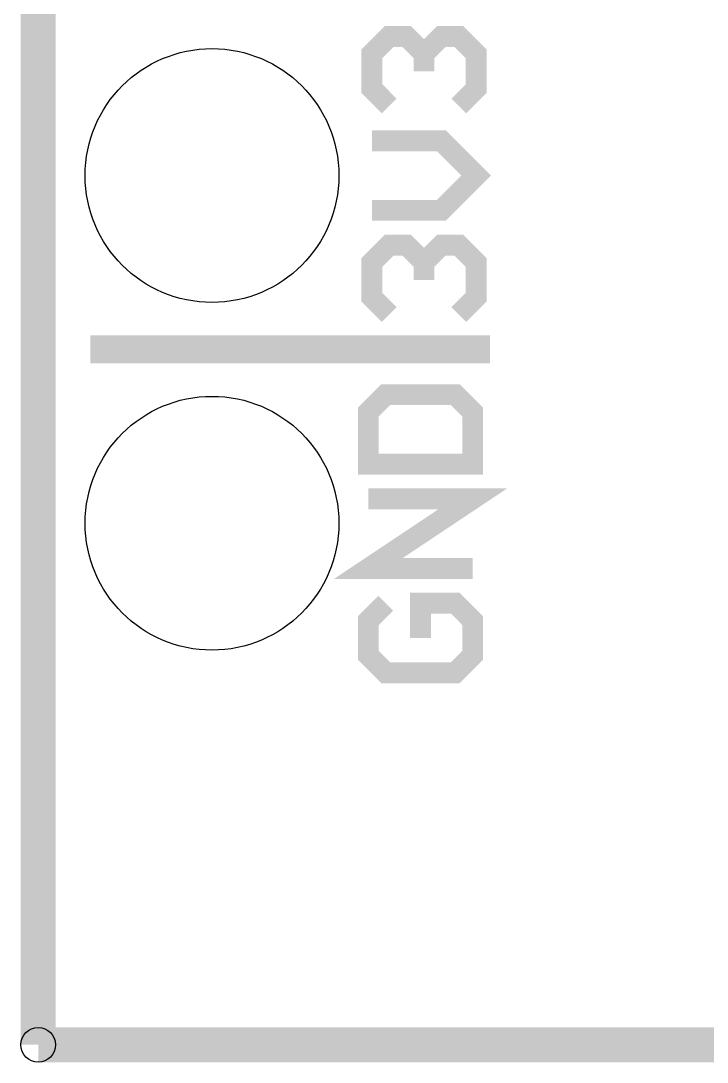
# Model space of a CAD drawing. Extents: x -1.4 to 24.3, y -3.9 to 24.9.
# Drawn here: x -1.4 to 3.62, y -3.94 to 3.67 of the extents above; entities that cross this region are included whole.
import ezdxf

# ---------------------------------------------------------------- set-up
doc = ezdxf.new("R2010")
doc.units = 0
doc.layers.get('0').update_dxf_attribs({"linetype": 'CONTINUOUS'})
for name, color, linetype in [('DAC2_CLICK_V100_GKO', 9, 'CONTINUOUS'), ('DAC2_CLICK_V100_GTO', 11, 'CONTINUOUS'), ('DAC2_CLICK_V100_GTS', 8, 'CONTINUOUS')]:
    doc.layers.add(name, color=color, linetype=linetype)

# ---------------------------------------------------------------- blocks, each defined once
blk = doc.blocks.new('ROUND_11')
blk.add_circle((0, 0), 0.127)
blk = doc.blocks.new('ROUND_44')
blk.add_circle((0, 0), 0.9271)

msp = doc.modelspace()

# ---------------------------------------------------------------- linework, layer by layer
at = {"layer": 'DAC2_CLICK_V100_GKO'}
for points, const_width in [([(-1.27, -3.81), (-1.27, 24.765), (24.13, 24.765)], 0.254), ([(-1.27, -3.81), (-1.27, 24.13)], 0.1524), ([(-1.27, -3.81), (21.59, -3.81), (24.13, -1.27)], 0.254), ([(-1.27, -3.81), (21.59, -3.81)], 0.1524)]:
    msp.add_lwpolyline(points, dxfattribs=dict(at, const_width=const_width))
at = {"layer": 'DAC2_CLICK_V100_GTO'}
for points, const_width in [([(1.2954, 3.048), (1.1684, 3.175), (1.1684, 3.429), (1.2954, 3.556), (1.4224, 3.556), (1.5494, 3.429), (1.5494, 3.302), (1.5494, 3.429), (1.6764, 3.556), (1.8034, 3.556), (1.9304, 3.429), (1.9304, 3.175), (1.8034, 3.048)], 0.1524), ([(1.1684, 2.286), (1.6764, 2.286), (1.9304, 2.54), (1.6764, 2.794), (1.1684, 2.794)], 0.1524), ([(1.2954, 1.524), (1.1684, 1.651), (1.1684, 1.905), (1.2954, 2.032), (1.4224, 2.032), (1.5494, 1.905), (1.5494, 1.778), (1.5494, 1.905), (1.6764, 2.032), (1.8034, 2.032), (1.9304, 1.905), (1.9304, 1.651), (1.8034, 1.524)], 0.1524), ([(-0.889, 1.27), (2.032, 1.27)], 0.2032), ([(1.143, 0.4318), (1.905, 0.4318), (1.905, 0.8128), (1.778, 0.9398), (1.27, 0.9398), (1.143, 0.8128), (1.143, 0.4318)], 0.1524), ([(1.905, -0.3302), (1.143, -0.3302), (1.905, 0.1778), (1.143, 0.1778)], 0.1524), ([(1.27, -0.5842), (1.143, -0.7112), (1.143, -0.9652), (1.27, -1.0922), (1.778, -1.0922), (1.905, -0.9652), (1.905, -0.7112), (1.778, -0.5842), (1.524, -0.5842), (1.524, -0.8382)], 0.1524)]:
    msp.add_lwpolyline(points, dxfattribs=dict(at, const_width=const_width))

# ---------------------------------------------------------------- block references
at = {"layer": 'DAC2_CLICK_V100_GKO'}
msp.add_blockref('ROUND_11', (-1.27, -3.81), dxfattribs=at)
at = {"layer": 'DAC2_CLICK_V100_GTS'}
for p in [(0, 2.54), (0, 0)]:
    msp.add_blockref('ROUND_44', p, dxfattribs=at)

doc.saveas('drawing.dxf')
